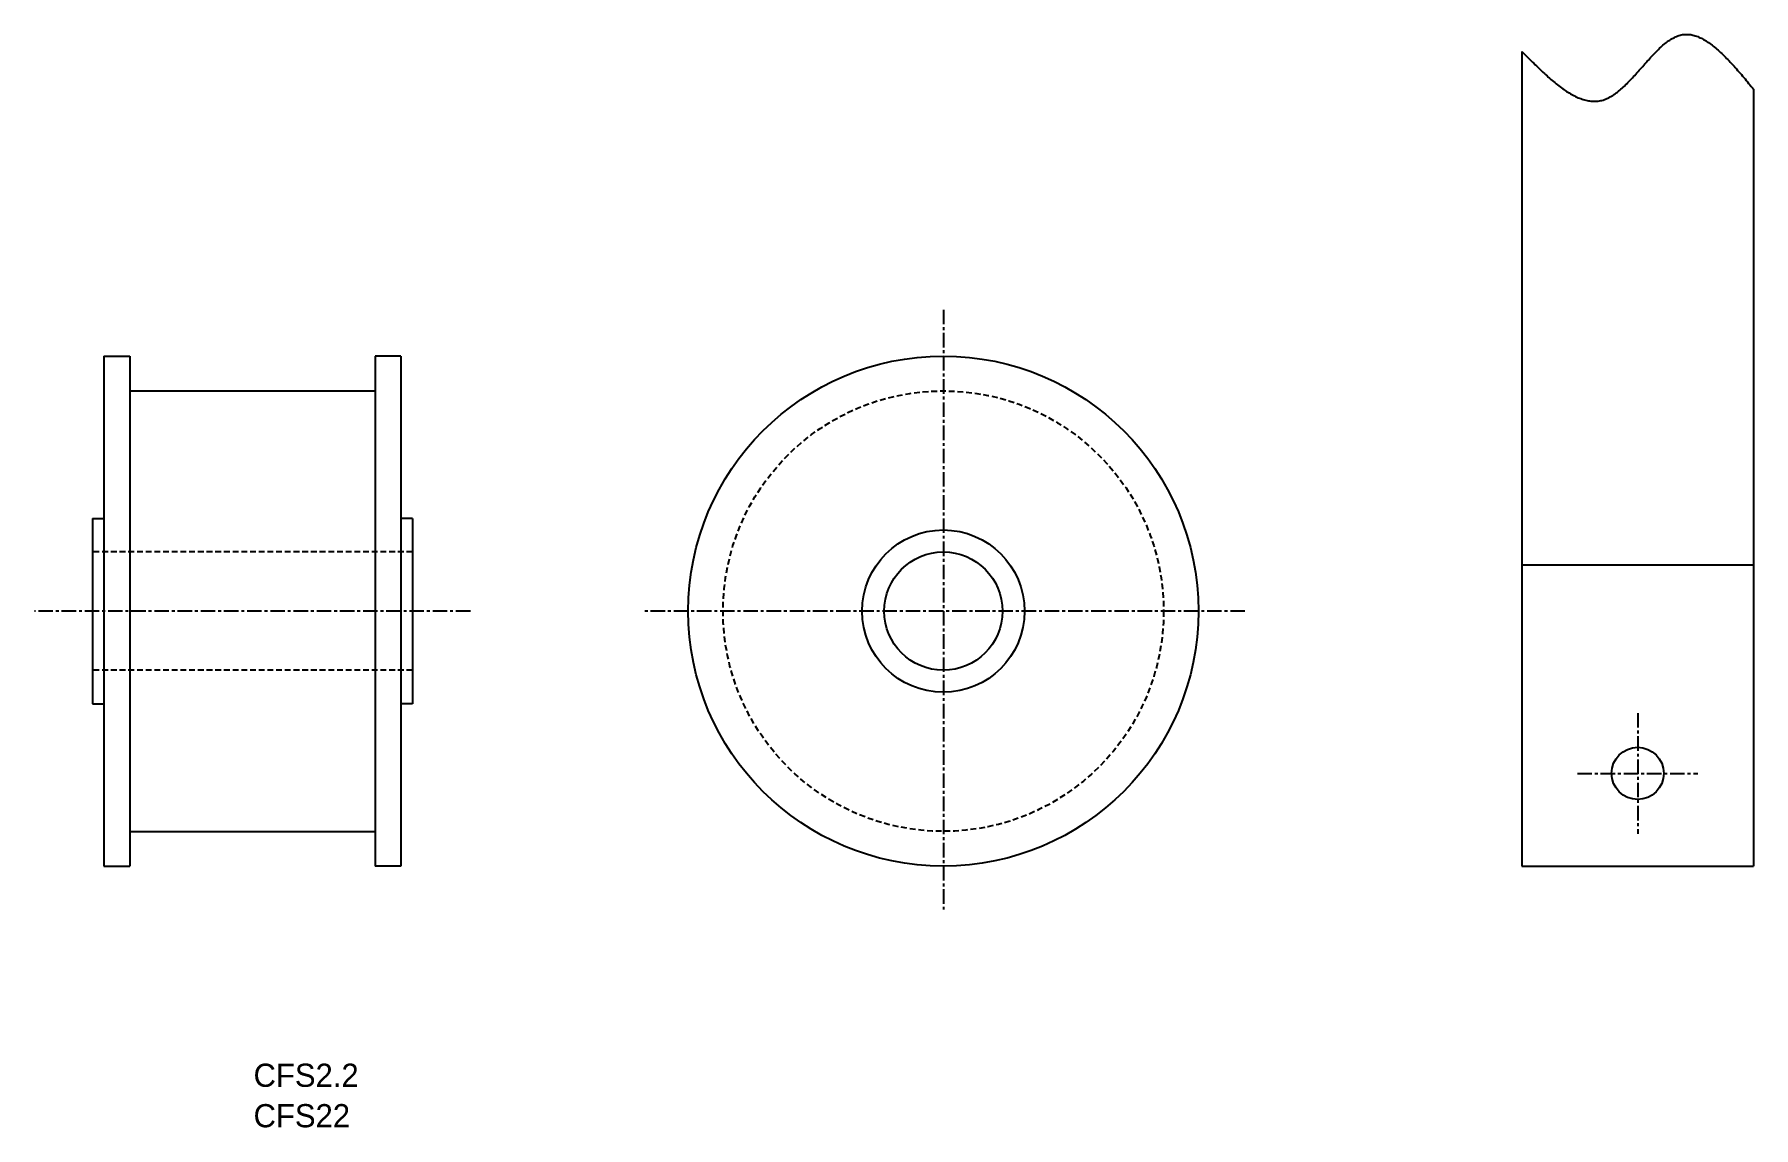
# Model space of a CAD drawing. Extents: x 77 to 226, y 87 to 181.
import ezdxf

# ---------------------------------------------------------------- set-up
doc = ezdxf.new("R2010")
doc.units = 0
doc.linetypes.add('CENTER', pattern=[2, 1.25, -0.25, 0.25, -0.25])
doc.linetypes.add('DASHED', pattern=[0.75, 0.5, -0.25])
doc.layers.get('0').update_dxf_attribs({"linetype": 'CONTINUOUS'})
doc.layers.add('CENTER', color=1, linetype='CENTER')

msp = doc.modelspace()

# ---------------------------------------------------------------- linework, layer by layer
at = {"color": 7, "linetype": 'CONTINUOUS'}
for p, q in [((205.77, 179.83), (205.77, 109.54)), ((225.77, 176.56), (225.77, 109.54)), ((83.5, 153.54), (83.5, 109.54)), ((83.5, 153.54), (85.72, 153.54)), ((85.72, 153.54), (85.72, 109.54)), ((109.1, 153.54), (106.88, 153.54)), ((106.88, 153.54), (106.88, 109.54)), ((109.1, 153.54), (109.1, 109.54)), ((85.72, 150.54), (106.88, 150.54)), ((82.5, 139.54), (82.5, 123.54)), ((82.5, 139.54), (83.5, 139.54)), ((110.1, 139.54), (109.1, 139.54)), ((110.1, 139.54), (110.1, 123.54)), ((205.77, 135.54), (225.77, 135.54)), ((82.5, 123.54), (83.5, 123.54)), ((110.1, 123.54), (109.1, 123.54)), ((85.72, 112.54), (106.88, 112.54)), ((83.5, 109.54), (85.72, 109.54)), ((109.1, 109.54), (106.88, 109.54)), ((205.77, 109.54), (225.77, 109.54))]:
    msp.add_line(p, q, dxfattribs=at)
at = {"color": 3, "linetype": 'DASHED'}
for p, q in [((110.1, 136.64), (82.5, 136.64)), ((110.1, 126.44), (82.5, 126.44))]:
    msp.add_line(p, q, dxfattribs=at)
at = {"color": 7}
msp.add_polyline3d([(205.77, 179.83, 0), (205.88, 179.71, 0), (206, 179.6, 0), (206.11, 179.48, 0), (206.23, 179.37, 0), (206.34, 179.25, 0), (206.46, 179.14, 0), (206.57, 179.02, 0), (206.69, 178.91, 0), (206.8, 178.8, 0), (206.92, 178.68, 0), (207.03, 178.57, 0), (207.15, 178.46, 0), (207.26, 178.35, 0), (207.38, 178.24, 0), (207.49, 178.13, 0), (207.6, 178.03, 0), (207.72, 177.92, 0), (207.83, 177.82, 0), (207.95, 177.71, 0), (208.06, 177.61, 0), (208.17, 177.51, 0), (208.29, 177.41, 0), (208.4, 177.32, 0), (208.52, 177.22, 0), (208.63, 177.13, 0), (208.74, 177.04, 0), (208.86, 176.95, 0), (208.97, 176.86, 0), (209.08, 176.77, 0), (209.19, 176.69, 0), (209.31, 176.61, 0), (209.42, 176.53, 0), (209.53, 176.45, 0), (209.64, 176.38, 0), (209.76, 176.31, 0), (209.87, 176.24, 0), (209.98, 176.17, 0), (210.09, 176.11, 0), (210.2, 176.05, 0), (210.31, 175.99, 0), (210.42, 175.93, 0), (210.53, 175.88, 0), (210.64, 175.83, 0), (210.75, 175.79, 0), (210.86, 175.75, 0), (210.97, 175.71, 0), (211.08, 175.67, 0), (211.19, 175.64, 0), (211.3, 175.61, 0), (211.41, 175.59, 0), (211.52, 175.57, 0), (211.62, 175.55, 0), (211.73, 175.54, 0), (211.84, 175.53, 0), (211.95, 175.52, 0), (212.05, 175.52, 0), (212.16, 175.52, 0), (212.27, 175.53, 0), (212.37, 175.54, 0), (212.48, 175.56, 0), (212.58, 175.58, 0), (212.69, 175.6, 0), (212.79, 175.63, 0), (212.9, 175.67, 0), (213, 175.71, 0), (213.1, 175.75, 0), (213.21, 175.8, 0), (213.31, 175.85, 0), (213.41, 175.91, 0), (213.52, 175.97, 0), (213.62, 176.03, 0), (213.72, 176.1, 0), (213.82, 176.17, 0), (213.92, 176.24, 0), (214.02, 176.32, 0), (214.12, 176.4, 0), (214.23, 176.48, 0), (214.33, 176.57, 0), (214.43, 176.66, 0), (214.53, 176.75, 0), (214.63, 176.84, 0), (214.73, 176.94, 0), (214.82, 177.03, 0), (214.92, 177.13, 0), (215.02, 177.23, 0), (215.12, 177.34, 0), (215.22, 177.44, 0), (215.32, 177.55, 0), (215.42, 177.65, 0), (215.52, 177.76, 0), (215.61, 177.87, 0), (215.71, 177.98, 0), (215.81, 178.09, 0), (215.91, 178.2, 0), (216.01, 178.31, 0), (216.1, 178.42, 0), (216.2, 178.53, 0), (216.3, 178.64, 0), (216.4, 178.75, 0), (216.49, 178.86, 0), (216.59, 178.97, 0), (216.69, 179.08, 0), (216.79, 179.19, 0), (216.88, 179.29, 0), (216.98, 179.4, 0), (217.08, 179.5, 0), (217.17, 179.6, 0), (217.27, 179.71, 0), (217.37, 179.8, 0), (217.47, 179.9, 0), (217.56, 180, 0), (217.66, 180.09, 0), (217.76, 180.18, 0), (217.86, 180.27, 0), (217.95, 180.35, 0), (218.05, 180.44, 0), (218.15, 180.52, 0), (218.25, 180.59, 0), (218.35, 180.67, 0), (218.44, 180.74, 0), (218.54, 180.8, 0), (218.64, 180.87, 0), (218.74, 180.93, 0), (218.84, 180.98, 0), (218.94, 181.03, 0), (219.03, 181.08, 0), (219.13, 181.12, 0), (219.23, 181.16, 0), (219.33, 181.2, 0), (219.43, 181.22, 0), (219.53, 181.25, 0), (219.63, 181.27, 0), (219.73, 181.28, 0), (219.83, 181.29, 0), (219.93, 181.29, 0), (220.03, 181.29, 0), (220.14, 181.29, 0), (220.24, 181.28, 0), (220.34, 181.27, 0), (220.44, 181.25, 0), (220.54, 181.23, 0), (220.64, 181.2, 0), (220.74, 181.17, 0), (220.85, 181.14, 0), (220.95, 181.1, 0), (221.05, 181.05, 0), (221.15, 181.01, 0), (221.26, 180.96, 0), (221.36, 180.91, 0), (221.46, 180.85, 0), (221.57, 180.79, 0), (221.67, 180.73, 0), (221.77, 180.66, 0), (221.88, 180.59, 0), (221.98, 180.52, 0), (222.08, 180.44, 0), (222.19, 180.36, 0), (222.29, 180.28, 0), (222.4, 180.2, 0), (222.5, 180.11, 0), (222.6, 180.02, 0), (222.71, 179.93, 0), (222.81, 179.84, 0), (222.92, 179.74, 0), (223.02, 179.64, 0), (223.13, 179.54, 0), (223.23, 179.44, 0), (223.34, 179.33, 0), (223.44, 179.22, 0), (223.55, 179.12, 0), (223.65, 179.01, 0), (223.76, 178.89, 0), (223.86, 178.78, 0), (223.97, 178.66, 0), (224.08, 178.55, 0), (224.18, 178.43, 0), (224.29, 178.31, 0), (224.39, 178.19, 0), (224.5, 178.07, 0), (224.6, 177.95, 0), (224.71, 177.82, 0), (224.81, 177.7, 0), (224.92, 177.57, 0), (225.03, 177.45, 0), (225.13, 177.32, 0), (225.24, 177.19, 0), (225.34, 177.07, 0), (225.45, 176.94, 0), (225.56, 176.81, 0), (225.66, 176.68, 0), (225.77, 176.56, 0)], dxfattribs=at)
at = {"color": 7, "linetype": 'CONTINUOUS'}
for centre, radius in [((155.89, 131.54), 22), ((155.89, 131.54), 7), ((155.89, 131.54), 5.1), ((215.77, 117.54), 2.25)]:
    msp.add_circle(centre, radius, dxfattribs=at)
at = {"color": 3, "linetype": 'DASHED'}
msp.add_circle((155.89, 131.54), 19, dxfattribs=at)
at = {"layer": 'CENTER', "color": 1, "linetype": 'CENTER'}
for p, q in [((155.89, 157.54), (155.89, 105.54)), ((115.1, 131.54), (77.5, 131.54)), ((181.89, 131.54), (129.89, 131.54)), ((215.77, 122.74), (215.77, 112.34)), ((210.57, 117.54), (220.97, 117.54))]:
    msp.add_line(p, q, dxfattribs=at)

# ---------------------------------------------------------------- texts
for s, p in [('CFS2.2', (96.4, 90.5)), ('CFS22', (96.4, 87.01))]:
    msp.add_text(s, height=2).set_placement(p)

doc.saveas('drawing.dxf')
